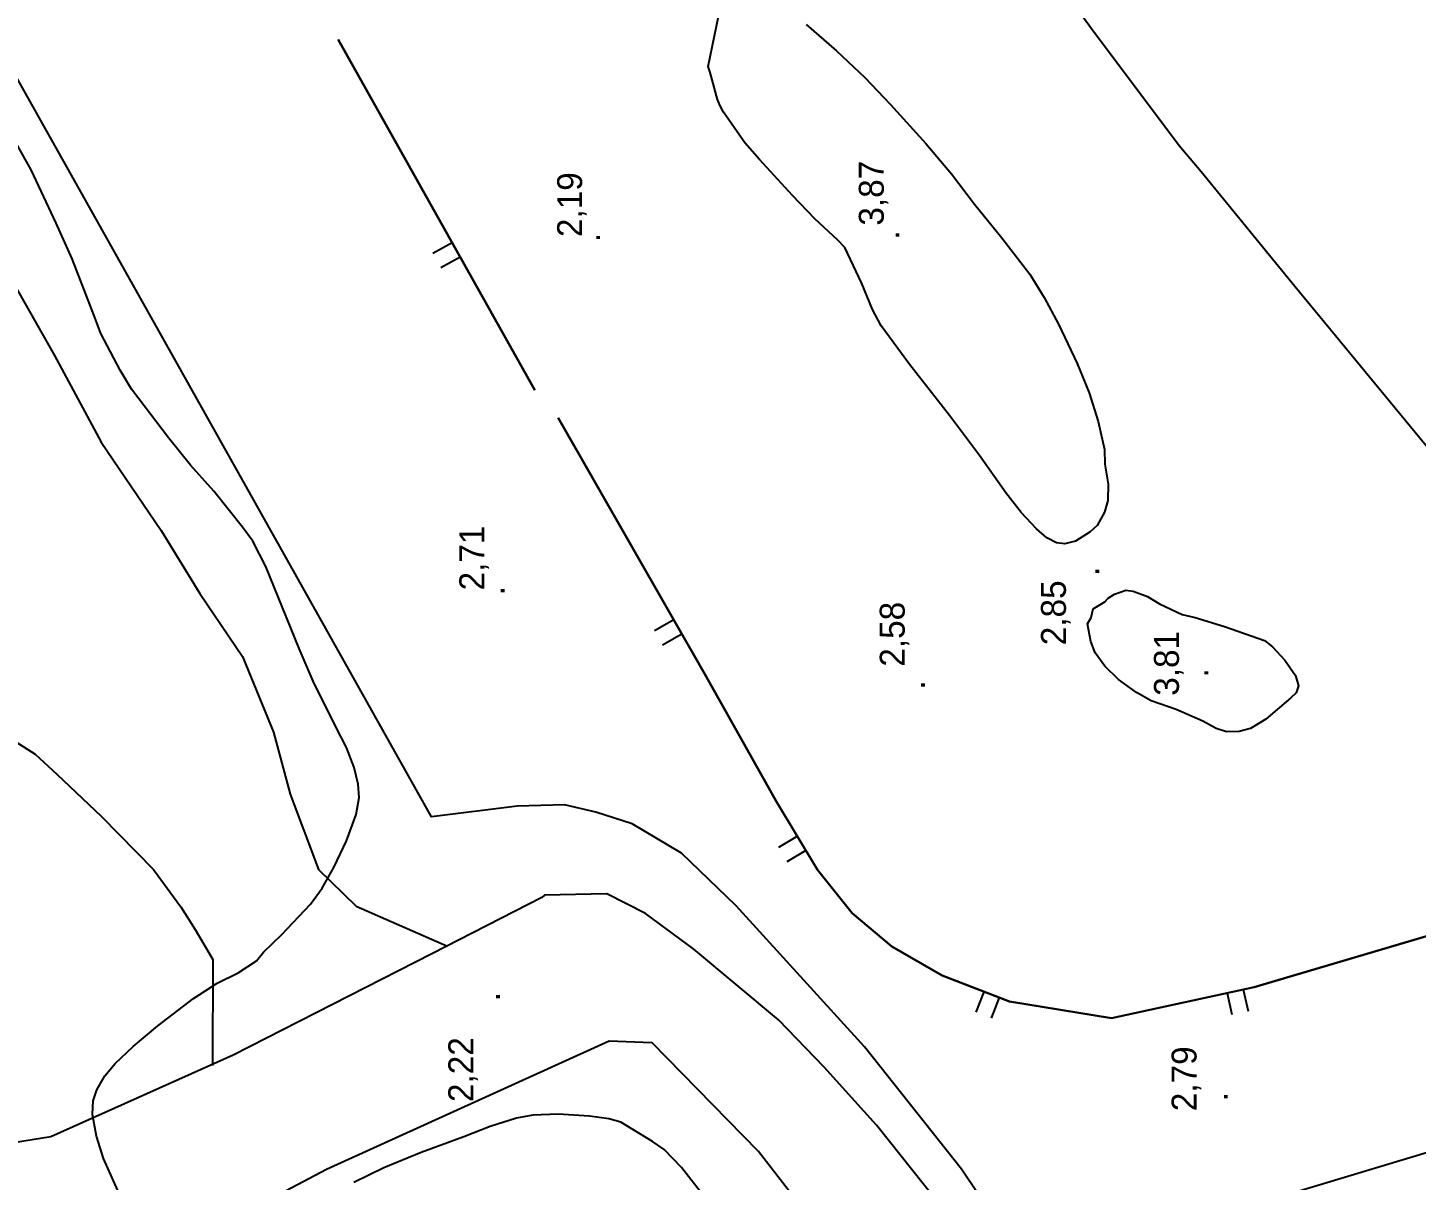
# Model space of a CAD drawing. Extents: x 747954 to 748544, y 4317181 to 4318208.
# Drawn here: x 748294.4 to 748377.9, y 4317393.3 to 4317462.7 of the extents above; entities that cross this region are included whole.
import ezdxf

# ---------------------------------------------------------------- set-up
doc = ezdxf.new("R2010")
doc.units = 0
doc.linetypes.add('DASHED', pattern=[0])
doc.layers.get('0').update_dxf_attribs({"linetype": 'CONTINUOUS'})
for name, color, linetype in [('1', 7, 'CONTINUOUS'), ('11', 7, 'CONTINUOUS'), ('44', 7, 'CONTINUOUS'), ('48', 7, 'CONTINUOUS'), ('8', 7, 'CONTINUOUS'), ('PATTERN_CLASS', 7, 'CONTINUOUS')]:
    doc.layers.add(name, color=color, linetype=linetype)

msp = doc.modelspace()

# ---------------------------------------------------------------- linework, layer by layer
at = {"layer": '1', "color": 0, "linetype": 'CONTINUOUS'}
for p, q in [((748313.09, 4317461.94), (748324.91, 4317440.85)), ((748319.94, 4317449.72), (748318.78, 4317449.07)), ((748320.42, 4317448.85), (748319.26, 4317448.2)), ((748333.27, 4317427.03), (748332.11, 4317426.37)), ((748333.76, 4317426.17), (748332.6, 4317425.51)), ((748340.71, 4317414.01), (748339.57, 4317413.32)), ((748341.22, 4317413.15), (748340.08, 4317412.47)), ((748351.93, 4317404.65), (748351.45, 4317403.41)), ((748366.57, 4317404.57), (748366.85, 4317403.27)), ((748367.54, 4317404.78), (748367.83, 4317403.48)), ((748352.86, 4317404.3), (748352.38, 4317403.05))]:
    msp.add_line(p, q, dxfattribs=at)
for points in [[(748400.7, 4317379.46), (748385.88, 4317397.17), (748356.79, 4317388.4), (748355.07, 4317388.14), (748354.47, 4317388.17), (748350.59, 4317393.98), (748344.76, 4317401.34), (748337.03, 4317409.82), (748333.75, 4317412.98), (748330.77, 4317414.75), (748328.58, 4317415.46), (748326.7, 4317415.89), (748323.85, 4317415.81), (748318.69, 4317415.17), (748288.18, 4317469.57), (748268.89, 4317503.07)], [(748326.32, 4317439.19), (748335.22, 4317423.61), (748339.43, 4317416.12), (748341.93, 4317411.98), (748344.01, 4317409.37), (748346.4, 4317407.36), (748349.42, 4317405.62), (748353.47, 4317404.06), (748359.61, 4317403.05), (748368.19, 4317404.92), (748384.95, 4317409.87)]]:
    msp.add_lwpolyline(points, dxfattribs=at)
at = {"layer": '11', "color": 0, "linetype": 'DASHED'}
for points in [[(748325.49, 4317410.46), (748325.34, 4317410.31), (748318.72, 4317406.92), (748306.77, 4317400.84), (748295.8, 4317395.92), (748289.15, 4317394.86), (748280.46, 4317409.86), (748268.2, 4317432.21), (748252.6, 4317461.14), (748243.23, 4317477.56), (748231.47, 4317497.55), (748216.7, 4317520.11), (748208.77, 4317534.54), (748202.03, 4317546.9), (748199.06, 4317553.38), (748195.11, 4317565.09), (748192.32, 4317570.51), (748192.76, 4317575.8), (748206.22, 4317588.4)], [(748348.21, 4317317.34), (748348.19, 4317317.42), (748343.87, 4317323.94), (748339.12, 4317331.64), (748333.13, 4317340.38), (748325.18, 4317350.44), (748317.21, 4317359.08), (748312.85, 4317363.44), (748307.64, 4317368.26), (748300.88, 4317375.11), (748295.72, 4317380.46), (748297.15, 4317385.92), (748312.38, 4317393.98), (748329.39, 4317401.69), (748331.96, 4317401.6)]]:
    msp.add_lwpolyline(points, dxfattribs=at)
at = {"layer": '11', "color": 0, "linetype": 'CONTINUOUS'}
for points in [[(748375.97, 4317359.65), (748367.57, 4317368.73), (748359.48, 4317379.02), (748353.48, 4317386.55), (748349.06, 4317392.1), (748345.47, 4317396.62), (748342.33, 4317400.11), (748339.57, 4317402.96), (748334.49, 4317407.21), (748331.58, 4317409.35), (748329.25, 4317410.53), (748325.49, 4317410.46)], [(748355.88, 4317372.4), (748338.38, 4317395.03), (748331.96, 4317401.6)]]:
    msp.add_lwpolyline(points, dxfattribs=at)
at = {"layer": '44', "color": 0, "linetype": 'CONTINUOUS'}
for points in [[(748356.54, 4317465.19), (748358.41, 4317462.61), (748363.68, 4317455.58), (748365.01, 4317454.01), (748370.65, 4317447.11), (748381.84, 4317433.53), (748382.75, 4317432.42), (748383.05, 4317432.09), (748385.29, 4317429.46), (748386.96, 4317427.28), (748389.1, 4317424.69), (748392.27, 4317420.73), (748403.22, 4317406.87)], [(748341.24, 4317462.85), (748343.07, 4317461.27), (748344.77, 4317459.66), (748346.31, 4317458.04), (748348.45, 4317455.69), (748349.98, 4317453.87), (748351.36, 4317452.05), (748353.02, 4317450.01), (748354.69, 4317447.82), (748355.57, 4317446.42), (748356.42, 4317444.81), (748357.55, 4317442.46), (748358.26, 4317440.69), (748358.81, 4317438.96), (748359.2, 4317437.28), (748359.22, 4317436.39), (748359.42, 4317435.19), (748359.4, 4317434.21), (748359.19, 4317433.51), (748358.76, 4317432.71), (748358.33, 4317432.32), (748357.44, 4317431.76), (748356.8, 4317431.6), (748356.31, 4317431.67), (748355.73, 4317431.96), (748355.1, 4317432.5), (748354.18, 4317433.48), (748353.26, 4317434.67), (748351.67, 4317436.91), (748349.86, 4317439.32), (748347.48, 4317442.37), (748345.75, 4317444.71), (748345.23, 4317445.71), (748344.59, 4317447.27), (748343.57, 4317449.44), (748343.15, 4317449.88), (748341.76, 4317451.15), (748340.41, 4317452.56), (748338.43, 4317454.73), (748337.56, 4317455.73), (748336.27, 4317457.57), (748336.06, 4317457.96), (748335.9, 4317458.34), (748335.47, 4317459.96), (748335.34, 4317460.32), (748336.11, 4317464.01)], [(748300.09, 4317392.11), (748298.97, 4317394.62), (748298.54, 4317395.96), (748298.29, 4317397.27), (748298.33, 4317398.09), (748298.56, 4317398.75), (748299.04, 4317399.59), (748299.66, 4317400.32), (748300.75, 4317401.36), (748302.23, 4317402.59), (748304.37, 4317404.25), (748305.8, 4317405.17), (748307.06, 4317405.79), (748308.16, 4317406.51), (748308.59, 4317407.02), (748309.67, 4317408.07), (748311.42, 4317409.91), (748312.12, 4317410.89), (748312.85, 4317412.17), (748313.58, 4317413.73), (748314.16, 4317415.32), (748314.34, 4317416.33), (748314.29, 4317417.13), (748314.05, 4317418.15), (748313.59, 4317419.35), (748312.96, 4317420.55), (748311.57, 4317423.34), (748310.73, 4317425.3), (748308.72, 4317430.23), (748307.94, 4317431.77), (748307.32, 4317432.6), (748305.6, 4317434.76), (748304.19, 4317436.34), (748302.88, 4317437.98), (748300.65, 4317440.91), (748299.97, 4317442.06), (748298.8, 4317444.25), (748298.38, 4317445.39), (748297.07, 4317448.76), (748296.12, 4317450.89), (748294.61, 4317454.11), (748293.69, 4317455.76)], [(748359.22, 4317428.12), (748359.42, 4317428.33), (748359.79, 4317428.58), (748360.47, 4317428.81), (748360.91, 4317428.75), (748361.77, 4317428.44), (748362.5, 4317428), (748363.86, 4317427.34), (748364.65, 4317427.16), (748366.41, 4317426.62), (748368.82, 4317425.78), (748369.31, 4317425.4), (748370.05, 4317424.61), (748370.68, 4317423.67), (748370.86, 4317423.06), (748370.72, 4317422.64), (748370.4, 4317422.33), (748368.9, 4317421.05), (748367.97, 4317420.48), (748367.3, 4317420.3), (748366.53, 4317420.29), (748365.91, 4317420.48), (748365.11, 4317420.92), (748363.51, 4317421.64), (748362, 4317422.16), (748361.12, 4317422.65), (748360.03, 4317423.44), (748359.21, 4317424.23), (748358.63, 4317425.05), (748358.37, 4317425.73), (748358.17, 4317426.79), (748358.38, 4317427.17), (748358.51, 4317427.69), (748359.22, 4317428.12)], [(748336, 4317391.16), (748333.73, 4317394.08), (748332.7, 4317395.16), (748331.99, 4317395.64), (748330.09, 4317396.79), (748329.37, 4317397), (748328.21, 4317397.16), (748326.32, 4317397.29), (748324.8, 4317397.23), (748323.82, 4317397.03), (748322.22, 4317396.54), (748320.64, 4317395.91), (748318.08, 4317394.98), (748315.83, 4317394.05), (748314.03, 4317393.17)]]:
    msp.add_lwpolyline(points, dxfattribs=at)
at = {"layer": '8', "color": 0, "linetype": 'CONTINUOUS'}
msp.add_lwpolyline([(748292.68, 4317448.77), (748296.01, 4317442.94), (748298.83, 4317437.71), (748302.44, 4317432.4), (748304.76, 4317428.62), (748307.33, 4317424.83), (748309.19, 4317420.26), (748310.2, 4317416.53), (748311.89, 4317412), (748314.16, 4317409.79), (748319.66, 4317407.4)], dxfattribs=at)
at = {"layer": '8', "color": 0, "linetype": 'DASHED'}
msp.add_lwpolyline([(748270.84, 4317427.4), (748273.18, 4317428.1), (748274.9, 4317427.42), (748275.99, 4317425.21), (748277.21, 4317422.77), (748278.85, 4317420.41), (748280.72, 4317418), (748282.91, 4317417.34), (748286.33, 4317418.51), (748289.78, 4317419.98), (748292.5, 4317420.42), (748294.85, 4317418.94), (748296.15, 4317417.75), (748298.84, 4317415.19), (748301.98, 4317412.01), (748303.61, 4317409.75), (748304.48, 4317408.4), (748305.55, 4317406.59), (748305.53, 4317400.21)], dxfattribs=at)
at = {"layer": 'PATTERN_CLASS', "color": 0, "linetype": 'CONTINUOUS'}
msp.add_line((748324.91, 4317440.85), (748313.09, 4317461.94), dxfattribs=at)
msp.add_lwpolyline([(748384.95, 4317409.87), (748368.19, 4317404.92), (748359.61, 4317403.05), (748353.47, 4317404.06), (748349.42, 4317405.62), (748346.4, 4317407.36), (748344.01, 4317409.37), (748341.93, 4317411.98), (748339.43, 4317416.12), (748335.22, 4317423.61), (748326.32, 4317439.19)], dxfattribs=at)

# ---------------------------------------------------------------- texts
at = {"layer": '48', "color": 0, "linetype": 'CONTINUOUS'}
for s, p in [(' 3,87', (748345.91, 4317450.19)), (' 2,19', (748327.76, 4317449.5)), ('.', (748328.84, 4317449.76)), ('.', (748346.85, 4317449.91)), (' 2,71', (748321.87, 4317428.24)), ('.', (748358.88, 4317429.67)), ('.', (748323.09, 4317428.5)), (' 2,85', (748356.87, 4317424.94)), (' 2,58', (748347.17, 4317423.65)), (' 3,81', (748363.67, 4317421.9)), ('.', (748365.43, 4317423.56)), ('.', (748348.39, 4317422.83)), ('.', (748322.82, 4317404.07)), (' 2,22', (748321.21, 4317397.45)), (' 2,79', (748364.73, 4317396.9)), ('.', (748366.61, 4317398.05))]:
    msp.add_text(s, height=1.5, rotation=90, dxfattribs=at).set_placement(p)

# ---------------------------------------------------------------- meshes
at = {"color": 0, "linetype": 'CONTINUOUS'}
mesh = msp.add_polyface(dxfattribs=at)
corners = [(747954.5, 4317181), (747954.5, 4317181), (747954.5, 4317371.962), (748262.5, 4317181), (747954.5, 4317546.493), (748544, 4317181), (747954.5, 4318207.5), (748544, 4317842.007), (748544, 4318207.5)]
mesh.append_faces([[corners[k] for k in face] for face in [(0, 1, 3, 2), (2, 3, 5, 4), (4, 5, 7, 6), (6, 7, 8, 8)]], dxfattribs={"vtx0": -1, "vtx2": -1, "color": 0})
mesh = msp.add_polyface(dxfattribs=at)
corners = [(747964.5, 4317191), (747964.5, 4317191), (747964.5, 4317375.762), (748262.5, 4317191), (747964.5, 4317544.093), (748534, 4317191), (747964.5, 4318011), (748534, 4317657.907), (748262.5, 4318011), (748534, 4317842.668), (748534, 4318011)]
mesh.append_faces([[corners[k] for k in face] for face in [(0, 1, 3, 2), (2, 3, 5, 4), (4, 5, 7, 6), (6, 7, 9, 8), (8, 9, 10, 10)]], dxfattribs={"vtx0": -1, "vtx2": -1, "color": 0})

doc.saveas('drawing.dxf')
